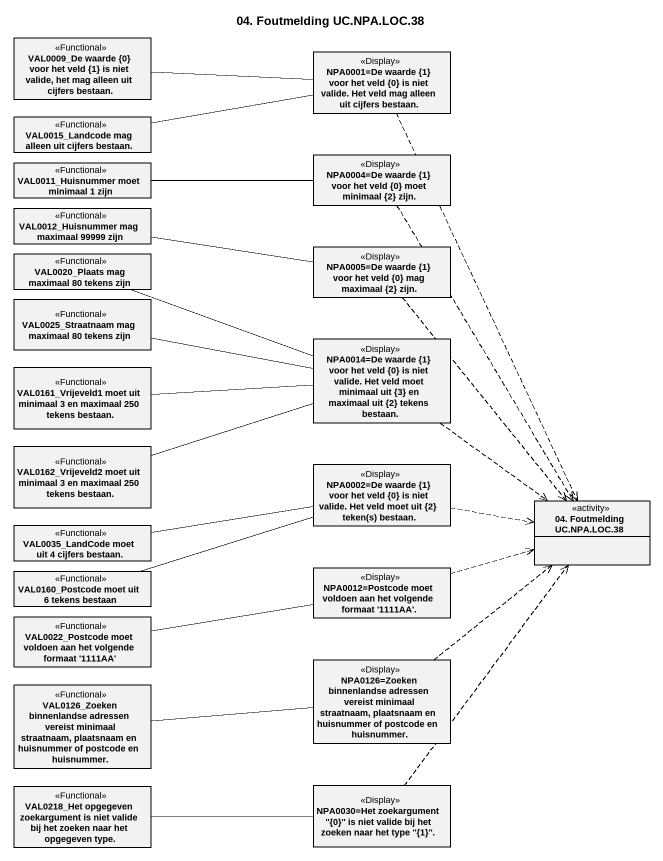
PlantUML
@startuml
title 04. Foutmelding UC.NPA.LOC.38
hide circle
hide empty members
class "VAL0009_De waarde {0} voor het veld {1} is niet valide, het mag alleen uit cijfers bestaan." as VAL0009_De_waarde_0_voor <<Functional>>
class "NPA0001=De waarde {1} voor het veld {0} is niet valide. Het veld mag alleen uit cijfers bestaan." as NPA0001_De_waarde_1_voor <<Display>>
class "VAL0015_Landcode mag alleen uit cijfers bestaan." as VAL0015_Landcode_mag_alleen <<Functional>>
class "VAL0011_Huisnummer moet minimaal 1 zijn" as VAL0011_Huisnummer_moet <<Functional>>
class "NPA0004=De waarde {1} voor het veld {0} moet minimaal {2} zijn." as NPA0004_De_waarde_1_voor <<Display>>
class "VAL0012_Huisnummer mag maximaal 99999 zijn" as VAL0012_Huisnummer_mag <<Functional>>
class "VAL0020_Plaats mag maximaal 80 tekens zijn" as VAL0020_Plaats_mag_maximaal <<Functional>>
class "NPA0005=De waarde {1} voor het veld {0} mag maximaal {2} zijn." as NPA0005_De_waarde_1_voor <<Display>>
class "VAL0025_Straatnaam mag maximaal 80 tekens zijn" as VAL0025_Straatnaam_mag <<Functional>>
class "NPA0014=De waarde {1} voor het veld {0} is niet valide. Het veld moet minimaal uit {3} en maximaal uit {2} tekens bestaan." as NPA0014_De_waarde_1_voor <<Display>>
class "VAL0161_Vrijeveld1 moet uit minimaal 3 en maximaal 250 tekens bestaan." as VAL0161_Vrijeveld1_moet_uit <<Functional>>
class "VAL0162_Vrijeveld2 moet uit minimaal 3 en maximaal 250 tekens bestaan." as VAL0162_Vrijeveld2_moet_uit <<Functional>>
class "NPA0002=De waarde {1} voor het veld {0} is niet valide. Het veld moet uit {2} teken(s) bestaan." as NPA0002_De_waarde_1_voor <<Display>>
class "04. Foutmelding UC.NPA.LOC.38" as c04_Foutmelding_UC_NPA_LOC_38 <<activity>>
class "VAL0035_LandCode moet uit 4 cijfers bestaan." as VAL0035_LandCode_moet_uit_4 <<Functional>>
class "VAL0160_Postcode moet uit 6 tekens bestaan" as VAL0160_Postcode_moet_uit_6 <<Functional>>
class "NPA0012=Postcode moet voldoen aan het volgende formaat '1111AA'." as NPA0012_Postcode_moet <<Display>>
class "VAL0022_Postcode moet voldoen aan het volgende formaat '1111AA'" as VAL0022_Postcode_moet <<Functional>>
class "VAL0126_Zoeken binnenlandse adressen vereist minimaal straatnaam, plaatsnaam en huisnummer of postcode en huisnummer." as VAL0126_Zoeken_binnenlandse <<Functional>>
class "NPA0126=Zoeken binnenlandse adressen vereist minimaal straatnaam, plaatsnaam en huisnummer of postcode en huisnummer." as NPA0126_Zoeken_binnenlandse <<Display>>
class "VAL0218_Het opgegeven zoekargument is niet valide bij het zoeken naar het opgegeven type." as VAL0218_Het_opgegeven <<Functional>>
class "NPA0030=Het zoekargument ''{0}'' is niet valide bij het zoeken naar het type ''{1}''." as NPA0030_Het_zoekargument_0 <<Display>>
VAL0009_De_waarde_0_voor -right- NPA0001_De_waarde_1_voor
NPA0001_De_waarde_1_voor ..> c04_Foutmelding_UC_NPA_LOC_38
VAL0015_Landcode_mag_alleen -right- NPA0001_De_waarde_1_voor
VAL0011_Huisnummer_moet -right- NPA0004_De_waarde_1_voor
NPA0004_De_waarde_1_voor ..> c04_Foutmelding_UC_NPA_LOC_38
VAL0012_Huisnummer_mag -right- NPA0005_De_waarde_1_voor
VAL0020_Plaats_mag_maximaal -right- NPA0014_De_waarde_1_voor
NPA0005_De_waarde_1_voor ..> c04_Foutmelding_UC_NPA_LOC_38
VAL0025_Straatnaam_mag -right- NPA0014_De_waarde_1_voor
NPA0014_De_waarde_1_voor ..> c04_Foutmelding_UC_NPA_LOC_38
VAL0161_Vrijeveld1_moet_uit -right- NPA0014_De_waarde_1_voor
VAL0162_Vrijeveld2_moet_uit -right- NPA0014_De_waarde_1_voor
NPA0002_De_waarde_1_voor .right.> c04_Foutmelding_UC_NPA_LOC_38
VAL0035_LandCode_moet_uit_4 -right- NPA0002_De_waarde_1_voor
VAL0160_Postcode_moet_uit_6 -right- NPA0002_De_waarde_1_voor
NPA0012_Postcode_moet .right.> c04_Foutmelding_UC_NPA_LOC_38
VAL0022_Postcode_moet -right- NPA0012_Postcode_moet
VAL0126_Zoeken_binnenlandse -right- NPA0126_Zoeken_binnenlandse
NPA0126_Zoeken_binnenlandse .up.> c04_Foutmelding_UC_NPA_LOC_38
VAL0218_Het_opgegeven -right- NPA0030_Het_zoekargument_0
NPA0030_Het_zoekargument_0 .up.> c04_Foutmelding_UC_NPA_LOC_38
@enduml
